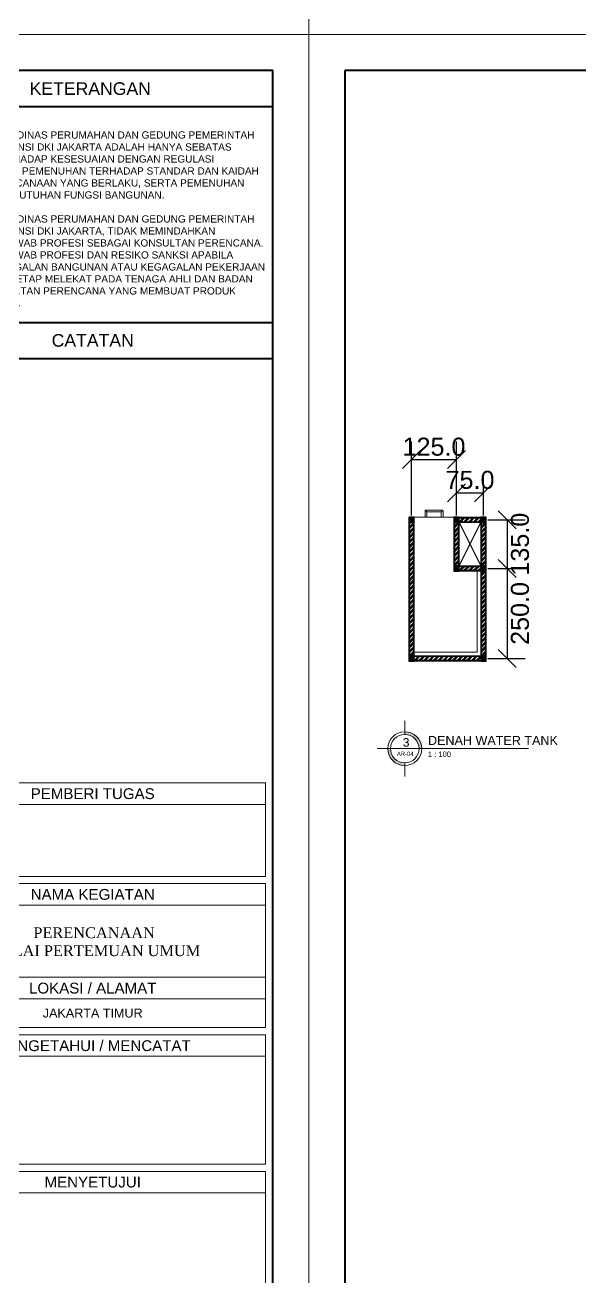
# Model space of a CAD drawing. Header units: inches. Extents: x 249 to 1192, y -18 to 440.
# Drawn here: x 745.34 to 760.75, y 190.95 to 225.75 of the extents above; entities that cross this region are included whole.
import ezdxf
from ezdxf.enums import TextEntityAlignment as Align

# ---------------------------------------------------------------- set-up
doc = ezdxf.new("R2010")
doc.units = ezdxf.units.IN
doc.header["$MEASUREMENT"] = 0
for name, color, linetype, lineweight in [('ARSIR BETON', 8, 'Continuous', 0), ('BESI', 201, 'Continuous', 0), ('DIMENSI', 85, 'Continuous', 20), ('DINDING', 6, 'Continuous', 0), ('DINDING2', 137, 'Continuous', 20), ('GRS KOP', 1, 'Continuous', 40), ('KOP', 7, 'Continuous', 20)]:
    doc.layers.add(name, color=color, linetype=linetype, lineweight=lineweight)
doc.layers.add('ARSIR DINDING', color=64, linetype='Continuous')
doc.layers.add('KOLOM', color=5, linetype='Continuous')
doc.styles.add('ARIAL', font='arial.ttf')
doc.styles.add('R', font='romantic.ttf')
doc.styles.get("Standard").update_dxf_attribs({"font": 'arial.ttf'})
doc.dimstyles.new('UK. GDG PERTEMUAN', dxfattribs={"dimtxt": 0.5, "dimasz": 0.5, "dimexe": 0.5, "dimexo": 0.05, "dimgap": 0.1, "dimtad": 2, "dimdec": 0, "dimlfac": 100, "dimzin": 0, "dimdsep": 46, "dimtxsty": 'Standard', "dimblk": 'OBLIQUE', "dimcen": 0.09, "dimclrd": 8, "dimclre": 256, "dimclrt": 256, "dimadec": 0, "dimazin": 0, "dimtfac": 1, "dimtdec": 0, "dimtofl": 0, "dimtmove": 0, "dimatfit": 3, "dimldrblk": 'OBLIQUE', "dimfxl": 0, "dimtolj": 1, "dimtzin": 0, "dimarcsym": 0})

# ---------------------------------------------------------------- blocks, each defined once
blk = doc.blocks.new('KOP-ARS')
at = {"layer": 'GRS KOP'}
for p, q in [((83, 54), (1, 54)), ((1, 54), (1, 1)), ((83, 1), (83, 54)), ((73, 53), (83, 53)), ((73, 47), (83, 47)), ((73, 46), (83, 46))]:
    blk.add_line(p, q, dxfattribs=at)
at = {"layer": 'KOP'}
for p, q in [((82.8, 34.2), (73.2, 34.2)), ((82.8, 31.6), (82.8, 34.2)), ((82.8, 33.6), (73.2, 33.6)), ((82.8, 31.6), (73.2, 31.6)), ((82.8, 31.4), (73.2, 31.4)), ((82.8, 27.4), (82.8, 31.4)), ((82.8, 30.8), (73.2, 30.8)), ((82.8, 28.8), (73.2, 28.8)), ((82.8, 28.2), (73.2, 28.2)), ((82.8, 27.4), (73.2, 27.4)), ((82.8, 27.2), (73.2, 27.2)), ((82.8, 23.6), (82.8, 27.2)), ((82.8, 26.6), (73.2, 26.6)), ((82.8, 23.6), (73.2, 23.6)), ((82.8, 23.4), (73.2, 23.4)), ((82.8, 19.8), (82.8, 23.4)), ((82.8, 22.8), (73.2, 22.8))]:
    blk.add_line(p, q, dxfattribs=at)
blk.add_lwpolyline([(0, 0), (84, 0), (84, 55), (0, 55)], close=True, dxfattribs=at)
for s, height, p in [('KETERANGAN ', 0.35, (78, 53.5)), ('CATATAN', 0.35, (78, 46.5)), ('PEMBERI TUGAS', 0.3, (78, 33.9)), ('NAMA KEGIATAN', 0.3, (78, 31.1)), ('LOKASI / ALAMAT', 0.3, (78, 28.5)), ('JAKARTA TIMUR', 0.25, (78, 27.8)), ('MENGETAHUI / MENCATAT', 0.3, (78, 26.9)), ('MENYETUJUI', 0.3, (78, 23.1))]:
    blk.add_text(s, height=height, dxfattribs=at).set_placement(p, align=Align.MIDDLE)
at = {"layer": 'KOP', "insert": (73.2, 49.875), "char_height": 0.2, "width": 9.6, "attachment_point": 4}
blk.add_mtext('\\pi-0.6,l0.6,t0.6;1.^IPENGESAHAN  DINAS PERUMAHAN DAN GEDUNG PEMERINTAH DAERAH PROVINSI DKI JAKARTA ADALAH HANYA SEBATAS KONTROL TERHADAP KESESUAIAN DENGAN REGULASI PERIZINAN DAN PEMENUHAN TERHADAP STANDAR DAN KAIDAH TEKNIS PERENCANAAN YANG BERLAKU, SERTA PEMENUHAN TERHADAP KEBUTUHAN FUNGSI BANGUNAN.\\P\\P2.^IPENGESAHAN  DINAS PERUMAHAN DAN GEDUNG PEMERINTAH DAERAH PROVINSI DKI JAKARTA, TIDAK MEMINDAHKAN TANGGUNG JAWAB PROFESI SEBAGAI KONSULTAN PERENCANA. TANGGUNG JAWAB PROFESI DAN RESIKO SANKSI APABILA TERJADI KEGAGALAN BANGUNAN ATAU KEGAGALAN PEKERJAAN KONSTRUKSI TETAP MELEKAT PADA TENAGA AHLI DAN BADAN USAHA KONSULTAN PERENCANA YANG MEMBUAT PRODUK PERENCANAAN.', dxfattribs=at)
at = {"layer": 'KOP', "insert": (73.529, 30.184), "char_height": 0.3, "attachment_point": 1, "style": 'R'}
blk.add_mtext_dynamic_manual_height_columns('\\pi2.8239;PERENCANAAN\\P\\pi1.6183;BALAI PERTEMUAN UMUM', width=8.94019, gutter_width=1.75, heights=[0], dxfattribs=at)
at = {"layer": 'KOP'}
for tag, height, p in [('SUKMA', 0.2, (78, 9.9)), ('1:100', 0.25, (81.3, 5.5)), ('1:100', 0.25, (81.3, 4.9)), ('1:100', 0.25, (81.3, 4.3)), ('AR-01', 0.35, (78.15, 2.7)), ('10', 0.35, (81.3, 2.7)), ('2012', 0.35, (81.3, 1.7))]:
    blk.add_attdef(tag, text='', height=height, dxfattribs=at).set_placement(p, align=Align.MIDDLE)
for p in [(73.7, 5.325), (73.7, 4.725), (73.7, 4.125)]:
    blk.add_attdef('-', p, '', height=0.35, dxfattribs=at)
blk = doc.blocks.new('K2')
at = {"layer": 'ARSIR BETON'}
h = blk.add_hatch(dxfattribs=at)
h.set_pattern_fill('ANSI37', color=256, scale=0.1, style=0)
h.set_pattern_definition([(45, (-38.743626, 268.082874), (-0.0088388, 0.0088388), []), (135, (-38.743626, 268.082874), (-0.0088388, -0.0088388), [])])
h.paths.add_polyline_path([(-38.594, 268.233), (-38.744, 268.233), (-38.744, 268.083), (-38.594, 268.083)])
at = {"layer": 'KOLOM'}
blk.add_lwpolyline([(-38.744, 268.083), (-38.594, 268.083), (-38.594, 268.233), (-38.744, 268.233)], close=True, dxfattribs=at)
blk = doc.blocks.new('_Oblique')
at = {"color": 0, "linetype": 'ByBlock', "lineweight": -2}
blk.add_line((-0.5, -0.5), (0.5, 0.5), dxfattribs=at)
blk = doc.blocks.new('*D306')
at = {"layer": 'DEFPOINTS', "color": 0}
for p in [(757.324, 213.676), (756.074, 212.073), (757.324, 212.073)]:
    blk.add_point(p, dxfattribs=at)
at = {"layer": 'DIMENSI', "lineweight": -2}
for p, q in [((756.074, 212.123), (756.074, 214.176)), ((757.324, 212.123), (757.324, 214.176))]:
    blk.add_line(p, q, dxfattribs=at)
at = {"layer": 'DIMENSI', "color": 8, "lineweight": -2}
blk.add_line((756.074, 213.676), (757.324, 213.676), dxfattribs=at)
at = {"layer": 'DIMENSI', "color": 8, "lineweight": -2, "xscale": 0.5, "yscale": 0.5, "zscale": 0.5, "rotation": 180}
blk.add_blockref('_Oblique', (756.074, 213.676), dxfattribs=at)
at = {"layer": 'DIMENSI', "color": 8, "lineweight": -2, "xscale": 0.5, "yscale": 0.5, "zscale": 0.5}
blk.add_blockref('_Oblique', (757.324, 213.676), dxfattribs=at)
at = {"layer": 'DIMENSI', "insert": (756.699, 214.031), "char_height": 0.5, "attachment_point": 5}
blk.add_mtext('\\A1;125.0', dxfattribs=at)
blk = doc.blocks.new('*D307')
at = {"layer": 'DEFPOINTS', "color": 0}
for p in [(758.074, 212.753), (757.325, 212.073), (758.074, 212.073)]:
    blk.add_point(p, dxfattribs=at)
at = {"layer": 'DIMENSI', "lineweight": -2}
for p, q in [((757.325, 212.123), (757.325, 213.253)), ((758.074, 212.123), (758.074, 213.253))]:
    blk.add_line(p, q, dxfattribs=at)
at = {"layer": 'DIMENSI', "color": 8, "lineweight": -2}
blk.add_line((757.325, 212.753), (758.074, 212.753), dxfattribs=at)
at = {"layer": 'DIMENSI', "color": 8, "lineweight": -2, "xscale": 0.5, "yscale": 0.5, "zscale": 0.5, "rotation": 180}
blk.add_blockref('_Oblique', (757.325, 212.753), dxfattribs=at)
at = {"layer": 'DIMENSI', "color": 8, "lineweight": -2, "xscale": 0.5, "yscale": 0.5, "zscale": 0.5}
blk.add_blockref('_Oblique', (758.074, 212.753), dxfattribs=at)
at = {"layer": 'DIMENSI', "insert": (757.699, 213.108), "char_height": 0.5, "attachment_point": 5}
blk.add_mtext('\\A1;75.0', dxfattribs=at)
blk = doc.blocks.new('*D308')
at = {"layer": 'DEFPOINTS', "color": 0}
for p in [(758.149, 211.998), (758.149, 210.648), (758.733, 210.648)]:
    blk.add_point(p, dxfattribs=at)
at = {"layer": 'DIMENSI', "lineweight": -2}
for p, q in [((758.199, 211.998), (759.233, 211.998)), ((758.199, 210.648), (759.233, 210.648))]:
    blk.add_line(p, q, dxfattribs=at)
at = {"layer": 'DIMENSI', "color": 8, "lineweight": -2}
blk.add_line((758.733, 211.998), (758.733, 210.648), dxfattribs=at)
at = {"layer": 'DIMENSI', "color": 8, "lineweight": -2, "xscale": 0.5, "yscale": 0.5, "zscale": 0.5}
for p, rotation in [((758.733, 211.998), 90), ((758.733, 210.648), 270)]:
    blk.add_blockref('_Oblique', p, dxfattribs=dict(at, rotation=rotation))
at = {"layer": 'DIMENSI', "insert": (759.089, 211.323), "char_height": 0.5, "attachment_point": 5, "rotation": 90}
blk.add_mtext('\\A1;135.0', dxfattribs=at)
blk = doc.blocks.new('*D309')
at = {"layer": 'DEFPOINTS', "color": 0}
for p in [(758.149, 210.648), (758.149, 208.148), (758.733, 208.148)]:
    blk.add_point(p, dxfattribs=at)
at = {"layer": 'DIMENSI', "lineweight": -2}
for p, q in [((758.199, 210.648), (759.233, 210.648)), ((758.199, 208.148), (759.233, 208.148))]:
    blk.add_line(p, q, dxfattribs=at)
at = {"layer": 'DIMENSI', "color": 8, "lineweight": -2}
blk.add_line((758.733, 210.648), (758.733, 208.148), dxfattribs=at)
at = {"layer": 'DIMENSI', "color": 8, "lineweight": -2, "xscale": 0.5, "yscale": 0.5, "zscale": 0.5}
for p, rotation in [((758.733, 210.648), 90), ((758.733, 208.148), 270)]:
    blk.add_blockref('_Oblique', p, dxfattribs=dict(at, rotation=rotation))
at = {"layer": 'DIMENSI', "insert": (759.089, 209.398), "char_height": 0.5, "attachment_point": 5, "rotation": 90}
blk.add_mtext('\\A1;250.0', dxfattribs=at)
blk = doc.blocks.new('JUDUL GAMBAR')
at = {"layer": 'DIMENSI'}
h = blk.add_hatch(color=256, dxfattribs=at)
h.paths.add_polyline_path([(-32.945, 252.895), (-32.945, 253.045, -0.414214), (-33.739, 253.838), (-33.889, 253.838, 0.414214)])
h.paths.add_polyline_path([(-32.945, 254.781), (-32.945, 254.631, -0.414214), (-32.152, 253.838), (-32.002, 253.838, 0.414214)])
for points in [[(-32.945, 255.382), (-32.945, 254.631)], [(-34.474, 253.838), (-26.071, 253.838)], [(-32.945, 253.045), (-32.945, 252.294)]]:
    blk.add_lwpolyline(points, dxfattribs=at)
for radius in [0.943, 0.793]:
    blk.add_circle((-32.945, 253.838), radius, dxfattribs=at)
at = {"layer": 'DIMENSI', "style": 'ARIAL'}
for tag, height, p in [('NO', 0.478, (-32.866, 254.188)), ('AR', 0.236, (-32.919, 253.551))]:
    blk.add_attdef(tag, text='', height=height, dxfattribs=at).set_placement(p, align=Align.MIDDLE_CENTER)
for tag, height, p in [('JUDUL', 0.5, (-31.652, 253.895)), ('SKALA', 0.3, (-31.658, 253.289))]:
    blk.add_attdef(tag, text='', height=height, dxfattribs=at).set_placement(p, align=Align.BOTTOM_LEFT)

msp = doc.modelspace()

# ---------------------------------------------------------------- hatches: boundary and pattern name
at = {"layer": 'ARSIR DINDING'}
h = msp.add_hatch(dxfattribs=at)
h.set_pattern_fill('ANSI32', color=256, scale=0.25, style=0)
h.set_pattern_definition([(45, (757.39955, 211.948295), (-0.066291, 0.066291), []), (45, (757.44374, 211.948295), (-0.066291, 0.066291), [])])
h.paths.add_polyline_path([(757.3995, 211.9483), (757.9994, 211.9483), (757.9994, 212.0483), (757.3995, 212.0483)])
h = msp.add_hatch(dxfattribs=at)
h.set_pattern_fill('ANSI32', color=256, scale=0.25, style=0)
h.set_pattern_definition([(45, (756.02397, 208.09779), (-0.0662913, 0.0662913), []), (45, (756.06817, 208.09779), (-0.0662913, 0.0662913), [])])
h.paths.add_polyline_path([(758.0244, 208.2228), (758.1245, 208.2228), (758.1245, 211.9233), (758.0244, 211.9233)])
h.paths.add_polyline_path([(756.149, 208.1978), (757.9994, 208.1978), (757.9994, 208.0978), (756.149, 208.0978)])
h.paths.add_polyline_path([(756.024, 211.9233), (756.124, 211.9233), (756.124, 208.2228), (756.024, 208.2228)])
h = msp.add_hatch(dxfattribs=at)
h.set_pattern_fill('ANSI32', color=256, scale=0.25, style=0)
h.set_pattern_definition([(45, (877.22577, 248.38582), (-0.06629126, 0.06629126), []), (45, (877.26996, 248.38582), (-0.06629126, 0.06629126), [])])
h.paths.add_polyline_path([(757.3745, 211.9233), (757.2745, 211.9233), (757.2745, 210.7233), (757.3745, 210.7233)])
h = msp.add_hatch(dxfattribs=at)
h.set_pattern_fill('ANSI32', color=256, scale=0.25, style=0)
h.set_pattern_definition([(45, (757.39955, 210.598295), (-0.066291, 0.066291), []), (45, (757.44374, 210.598295), (-0.066291, 0.066291), [])])
h.paths.add_polyline_path([(757.3995, 210.5983), (757.999, 210.5983), (757.999, 210.6983), (757.3995, 210.6983)])

# ---------------------------------------------------------------- linework, layer by layer
for points in [[(757.3995, 211.9233), (757.9994, 210.7233)], [(757.3995, 210.7233), (757.9991, 211.9233)]]:
    msp.add_lwpolyline(points)
at = {"layer": 'BESI'}
for p, q in [((756.4491, 212.0733), (756.4491, 212.2483)), ((756.9241, 212.2733), (756.4741, 212.2733)), ((756.8991, 212.2233), (756.4991, 212.2233)), ((756.4991, 212.0733), (756.4991, 212.2233)), ((756.8991, 212.0733), (756.8991, 212.2233)), ((756.9491, 212.0733), (756.9491, 212.2483))]:
    msp.add_line(p, q, dxfattribs=at)
for centre in [(756.4741, 212.2483), (756.9241, 212.2483)]:
    msp.add_circle(centre, 0.025, dxfattribs=at)
at = {"layer": 'DINDING'}
for points in [[(758.1495, 208.0728), (755.999, 208.0728), (755.999, 212.0733), (758.1495, 212.0733)], [(757.9991, 211.9233), (757.3995, 211.9233), (757.3995, 210.7233), (757.9994, 210.7233)], [(757.3995, 210.5733), (757.999, 210.5733), (757.999, 210.7233), (757.3995, 210.7233)]]:
    msp.add_lwpolyline(points, close=True, dxfattribs=at)
for points in [[(757.2495, 212.0733), (757.9994, 212.0733)], [(757.2495, 212.0233), (757.2495, 210.5733)], [(757.9994, 211.9233), (757.9994, 208.2228), (756.149, 208.2228), (756.149, 211.9233)], [(757.899, 210.5733), (757.899, 208.3228), (756.149, 208.3228)]]:
    msp.add_lwpolyline(points, dxfattribs=at)
at = {"layer": 'DINDING2'}
for points in [[(757.3995, 211.9483), (757.9994, 211.9483), (757.9994, 212.0483), (757.3995, 212.0483)], [(756.024, 211.9233), (756.124, 211.9233), (756.124, 208.2228), (756.024, 208.2228)], [(757.2745, 211.9233), (757.3745, 211.9233), (757.3745, 210.7233), (757.2745, 210.7233)], [(758.0244, 208.2228), (758.1245, 208.2228), (758.1245, 211.9233), (758.0244, 211.9233)], [(757.3995, 210.5983), (757.999, 210.5983), (757.999, 210.6983), (757.3995, 210.6983)], [(756.149, 208.1978), (757.9994, 208.1978), (757.9994, 208.0978), (756.149, 208.0978)]]:
    msp.add_lwpolyline(points, close=True, dxfattribs=at)

# ---------------------------------------------------------------- block references
at = {"rotation": 179.9999724896534}
for p in [(717.4055, 480.1562), (718.656, 480.1562), (719.4059, 480.1562), (718.656, 478.8062), (717.4055, 476.3057), (719.4059, 476.3057)]:
    msp.add_blockref('K2', p, dxfattribs=at)
msp.add_blockref('K2', (796.7426, -57.5096))
at = {"layer": 'DIMENSI', "xscale": 0.5, "yscale": 0.5, "zscale": 0.5}
msp.add_blockref('JUDUL GAMBAR', (772.3584, 78.7202), dxfattribs=at).add_auto_attribs({'AR': 'AR-04', 'NO': '3', 'SKALA': '1 : 100', 'JUDUL': 'DENAH WATER TANK'})
at = {"layer": 'KOP'}
for p in [(669.2179, 225.4885), (753.2179, 225.4885), (669.2179, 170.4885), (753.2179, 170.4885)]:
    msp.add_blockref('KOP-ARS', p, dxfattribs=at)

# ---------------------------------------------------------------- dimensions: what is measured, and where the dimension line sits
at = {"layer": 'DIMENSI'}
for base, p1, p2, picture, middle in [((757.32355, 213.67583), (756.07397, 212.0733), (757.32355, 212.0733), '*D306', (756.69876, 213.67583)), ((758.0744, 212.7527), (757.3245, 212.0733), (758.0744, 212.0733), '*D307', (757.6995, 212.7527))]:
    dim = msp.add_linear_dim(base=base, p1=p1, p2=p2, dimstyle='UK. GDG PERTEMUAN', override={"dimdec": 1}, dxfattribs=at)
    dim.commit()
    dim.dimension.update_dxf_attribs({"geometry": picture, "text_midpoint": middle, "dimtype": 160})
dim = msp.add_linear_dim(base=(758.7334, 210.6483), p1=(758.1494, 211.9983), p2=(758.149, 210.6483), angle=90, dimstyle='UK. GDG PERTEMUAN', override={"dimdec": 1}, dxfattribs=at)
dim.commit()
dim.dimension.update_dxf_attribs({"geometry": '*D308', "text_midpoint": (758.7334, 211.3233), "dimtype": 160})
dim = msp.add_linear_dim(base=(758.73335, 208.14783), p1=(758.14897, 210.64829), p2=(758.14943, 208.14783), angle=90, dimstyle='UK. GDG PERTEMUAN', override={"dimdec": 1}, dxfattribs=at)
dim.commit()
dim.dimension.update_dxf_attribs({"geometry": '*D309', "text_midpoint": (759.08864, 209.39806)})

doc.saveas('drawing.dxf')
